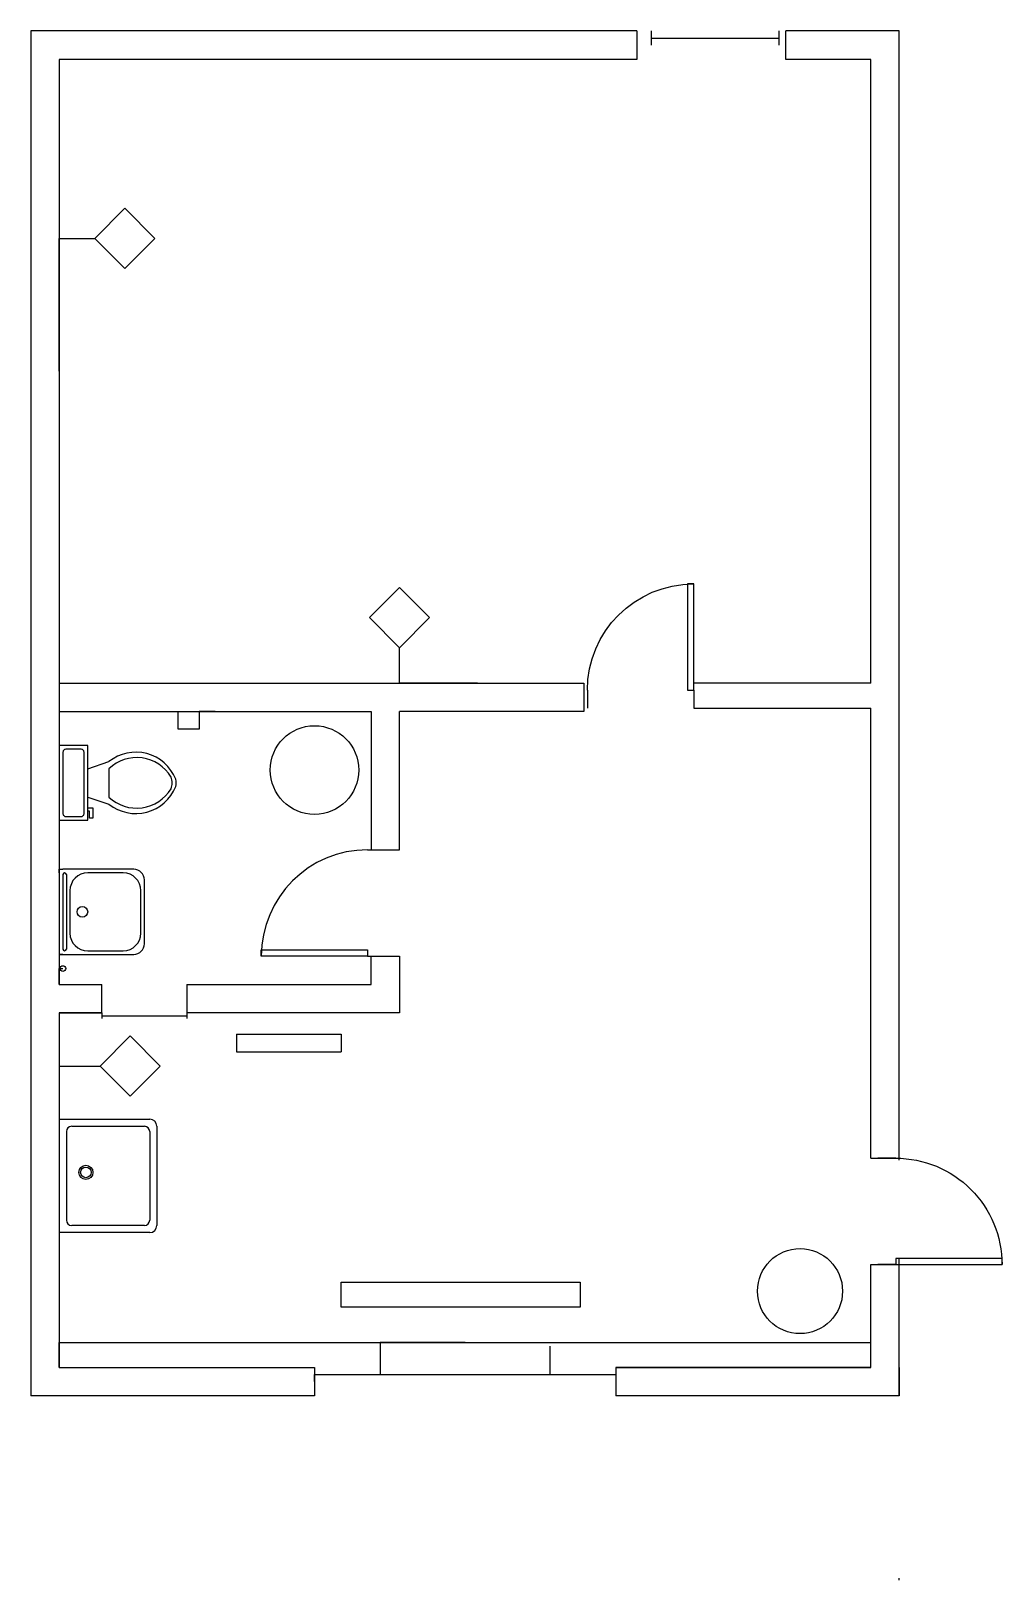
# Model space of a CAD drawing. Header units: inches. Extents: x 16 to 289, y -16 to 421.
import ezdxf

# ---------------------------------------------------------------- set-up
doc = ezdxf.new("R2010")
doc.units = ezdxf.units.IN
doc.header["$MEASUREMENT"] = 0
doc.layers.add('walls', color=7, linetype='Continuous', plot=False)

# ---------------------------------------------------------------- blocks, each defined once
blk = doc.blocks.new('Door - Open')
for p, q in [((0, 0), (0, -5)), ((30, 0), (30, -5))]:
    blk.add_line(p, q)
blk.add_lwpolyline([(0, 0), (0, 30), (1.75, 30), (1.75, 0)], close=True)
blk.add_arc((0, 0), 30, 0, 90)
blk = doc.blocks.new('Toilet - Elongated')
for p, q in [((9.5, -6), (9.5, -2)), ((-10, -8.5), (-8, -8.5)), ((-10, -9.5), (-10, -8.5)), ((-8, -8.5), (-8, -8)), ((-7, -8), (-7, -9.5)), ((-4, -8), (-6, -14)), ((4, -8), (6, -14)), ((-7, -9.5), (-10, -9.5)), ((4, -14), (-4, -14))]:
    blk.add_line(p, q)
blk.add_lwpolyline([(10.5, -8), (10.5, 0), (-10.5, 0), (-10.5, -8)], close=True)
for points in [[(-9.5, -2), (-9.5, -6)], [(8.5, -1), (-8.5, -1)], [(-8.5, -7), (8.5, -7)]]:
    blk.add_lwpolyline(points)
for centre, radius, start, end in [((-8.62, -1.88), 0.884, 81.8699, 188.1301), ((8.62, -1.88), 0.884, 351.8699, 98.1301), ((-8.62, -6.12), 0.884, 171.8699, 278.1301), ((8.62, -6.12), 0.884, 261.8699, 8.1301), ((3.52, -21.58), 12.17, 141.4691, 247.9714), ((4.2, -21.82), 11.33, 136.3677, 238.9468), ((-3.52, -21.58), 12.17, 292.0284, 38.5307), ((-4.2, -21.82), 11.33, 301.053, 43.6321), ((0, -27.88), 4, 245.7318, 294.2682), ((0, -29), 4, 254.8605, 285.1395)]:
    blk.add_arc(centre, radius, start, end)
blk = doc.blocks.new('Window - Big')
for p, q in [((0, 0), (0, -4)), ((60, 0), (60, -4)), ((0, -2), (60, -2))]:
    blk.add_line(p, q)
blk = doc.blocks.new('Window - Small')
at = {"transparency": 16777216}
for p, q in [((0, 0), (0, -4)), ((36, 0), (36, -4)), ((0, -2), (36, -2))]:
    blk.add_line(p, q, dxfattribs=at)

msp = doc.modelspace()

# ---------------------------------------------------------------- linework, layer by layer
at = {"layer": 'walls', "linetype": 'Continuous'}
for p, q in [((186.5, 420.5), (186.5, 412.5)), ((228.5, 412.5), (228.5, 420.5)), ((23.5, 412.5), (23.5, 236.5)), ((252.5, 412.5), (228.5, 412.5)), ((33.5, 362), (41.99, 370.49)), ((41.99, 370.49), (50.47, 362)), ((23.5, 324.5), (23.5, 362)), ((23.5, 362), (33.5, 362)), ((41.99, 353.51), (33.5, 362)), ((50.47, 362), (41.99, 353.51)), ((119.5, 263.47), (111.01, 254.99)), ((127.99, 254.99), (119.5, 263.47)), ((111.01, 254.99), (119.5, 246.5)), ((119.5, 246.5), (127.99, 254.99)), ((119.5, 236.5), (119.5, 246.5)), ((23.5, 236.5), (111.5, 236.5)), ((111.5, 236.5), (171.5, 236.5)), ((141.5, 236.5), (119.5, 236.5)), ((171.5, 236.5), (171.5, 228.5)), ((252.5, 236.5), (202.5, 236.5)), ((23.5, 228.5), (23.5, 151.5)), ((23.5, 228.5), (111.5, 228.5)), ((57, 223.5), (57, 228.5)), ((67.5, 228.5), (63, 228.5)), ((63, 228.5), (63, 223.5)), ((67.5, 228.5), (67.5, 228.5)), ((111.5, 228.5), (111.5, 189.47)), ((171.5, 228.5), (119.5, 228.5)), ((119.5, 189.47), (119.5, 228.5)), ((202.5, 229.5), (252.5, 229.5)), ((252.5, 228.5), (252.5, 228.5)), ((63, 223.5), (57, 223.5)), ((23.5, 190), (23.5, 183)), ((111.5, 189.47), (119.5, 189.47)), ((23.5, 183), (23.5, 184)), ((23.5, 184), (24.5, 184)), ((44.5, 184), (24.5, 184)), ((24.5, 182.5), (24.5, 161.5)), ((25, 183), (25, 183)), ((25.5, 182.5), (25.5, 161.5)), ((41.5, 183), (31.5, 183)), ((47.5, 163), (47.5, 181)), ((26.5, 178), (26.5, 166)), ((46.5, 166), (46.5, 178)), ((24.5, 160), (23.5, 160)), ((23.5, 160), (44.5, 160)), ((25, 161), (25, 161)), ((31.5, 161), (41.5, 161)), ((111.5, 151.5), (111.5, 159.5)), ((111.5, 159.5), (119.5, 159.5)), ((119.5, 159.5), (119.5, 143.5)), ((23.5, 151.5), (23.5, 156)), ((23.5, 156), (24.5, 156)), ((23.5, 151.5), (35.5, 151.5)), ((35.5, 143.5), (35.5, 151.5)), ((59.5, 151.5), (59.5, 143.5)), ((59.5, 151.5), (111.5, 151.5)), ((23.5, 143.5), (35.5, 143.5)), ((35.5, 143.5), (23.5, 143.5)), ((23.5, 143.5), (23.5, 113.5)), ((119.5, 143.5), (59.5, 143.5)), ((35, 128.5), (43.49, 136.99)), ((43.49, 136.99), (51.97, 128.5)), ((73.5, 137.5), (103, 137.5)), ((73.5, 137.5), (73.5, 132.5)), ((103, 137.5), (103, 132.5)), ((73.5, 132.5), (103, 132.5)), ((23.5, 128.5), (35, 128.5)), ((43.49, 120.01), (35, 128.5)), ((51.97, 128.5), (43.49, 120.01)), ((23.5, 113.5), (49, 113.5)), ((25.5, 110), (25.5, 85)), ((27, 111.5), (47.5, 111.5)), ((49, 110), (49, 85)), ((51, 111.5), (51, 83.5)), ((252.5, 102.5), (260.5, 102.5)), ((47.5, 83.5), (27, 83.5)), ((49, 81.5), (23.5, 81.5)), ((252.5, 72.5), (260.5, 72.5)), ((23.5, 43.5), (23.5, 50.5)), ((23.5, 50.5), (252.5, 50.5)), ((138, 50.5), (114, 50.5)), ((114, 50.5), (114, 41.5)), ((162, 41.5), (162, 49.5)), ((23.5, 43.5), (95.5, 43.5)), ((95.5, 43.5), (95.5, 35.5)), ((95.5, 39.5), (95.5, 41.5)), ((95.5, 41.5), (180.5, 41.5)), ((114, 41.5), (162, 41.5)), ((180.5, 43.5), (252.5, 43.5)), ((252.5, 43.5), (180.5, 43.5)), ((180.5, 43.5), (180.5, 35.5)), ((260.5, 43.5), (260.5, 35.5)), ((95.5, 35.5), (15.5, 35.5)), ((260.5, 35.5), (180.5, 35.5))]:
    msp.add_line(p, q, dxfattribs=at)
for points in [[(186.5, 420.5), (15.5, 420.5), (15.5, 35.5)], [(260.5, 101.99), (260.5, 420.5), (228.5, 420.5)], [(23.5, 412.5), (23.5, 151.5)], [(186.5, 412.5), (23.5, 412.5)], [(252.5, 236.5), (252.5, 412.5), (228.5, 412.5)], [(252.5, 102.5), (252.5, 229.5)], [(23.5, 143.5), (23.5, 43.5)], [(252.5, 43.5), (252.5, 72.5)], [(260.5, 35.5), (260.5, 74.25)], [(260.5, -16.5), (260.5, -16)]]:
    msp.add_lwpolyline(points, dxfattribs=at)
msp.add_lwpolyline([(103, 67.5), (170.5, 67.5), (170.5, 60.5), (103, 60.5)], close=True, dxfattribs=at)
for centre, radius in [((95.5, 212), 12.5), ((30, 172), 1.5), ((24.5, 156), 0.8), ((31, 98.5), 2), ((31, 98.5), 2), ((31, 98.5), 1.5), ((232.5, 65), 12)]:
    msp.add_circle(centre, radius, dxfattribs=at)
for centre, radius, start, end in [((44.5, 181), 3, 0, 90), ((25, 182.5), 0.5, 90, 180), ((25, 182.5), 0.5, 0, 90), ((31.5, 178), 5, 90, 180), ((41.5, 178), 5, 0, 90), ((31.5, 166), 5, 180, 270), ((41.5, 166), 5, 270, 0), ((44.5, 163), 3, 270, 0), ((25, 161.5), 0.5, 180, 270), ((25, 161.5), 0.5, 270, 0), ((27, 110), 1.5, 90, 180), ((47.5, 110), 1.5, 0, 90), ((49, 111.5), 2, 0, 90), ((27, 85), 1.5, 180, 270), ((47.5, 85), 1.5, 270, 0), ((49, 83.5), 2, 270, 0)]:
    msp.add_arc(centre, radius, start, end, dxfattribs=at)

# ---------------------------------------------------------------- block references
msp.add_blockref('Window - Small', (190.5, 420.5), dxfattribs=at)
at = {"layer": 'walls', "linetype": 'Continuous', "xscale": -1}
for p, rotation in [((202.5, 234.5), 5.008956289742628e-06), ((259.5, 72.5), 270.0000150268689)]:
    msp.add_blockref('Door - Open', p, dxfattribs=dict(at, rotation=rotation))
at = {"layer": 'walls', "linetype": 'Continuous', "rotation": 90}
for name, p in [('Toilet - Elongated', (23.5, 208.38)), ('Door - Open', (110.5, 159.5))]:
    msp.add_blockref(name, p, dxfattribs=at)
at = {"layer": 'walls', "linetype": 'Continuous', "xscale": 0.4, "yscale": 0.4, "zscale": 0.4}
msp.add_blockref('Window - Big', (35.5, 143.5), dxfattribs=at)

doc.saveas('drawing.dxf')
